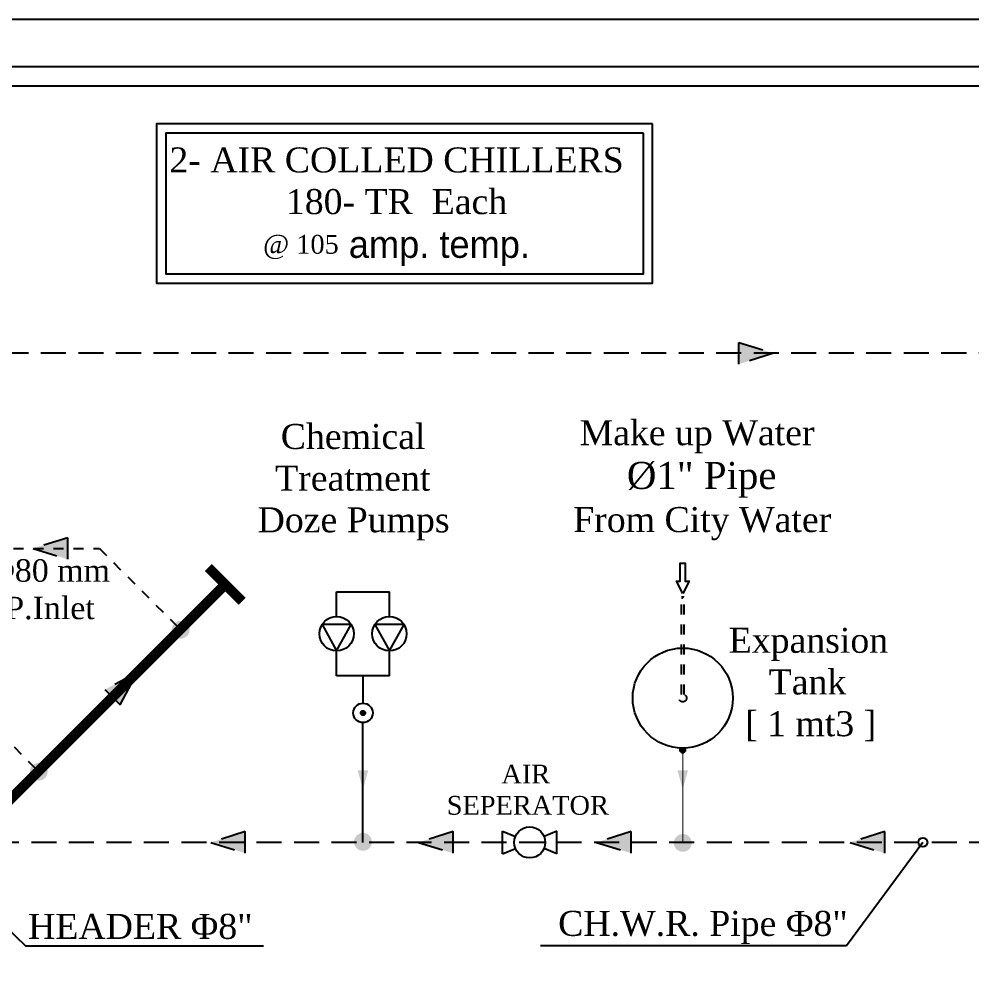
# Model space of a CAD drawing. Extents: x -641 to 2784, y 147 to 852.
# Drawn here: x -613.33 to -603.81, y 175.51 to 184.97 of the extents above; entities that cross this region are included whole.
import ezdxf

# ---------------------------------------------------------------- set-up
doc = ezdxf.new("R2010")
doc.units = 0
doc.header["$MEASUREMENT"] = 0
doc.linetypes.add('DASHED2', pattern=[0.375, 0.25, -0.125])
doc.linetypes.add('HIDDEN', pattern=[0.375, 0.25, -0.125])
for name, color, linetype in [('12- EQUIPMENT PIPING', 12, 'Continuous'), ('16-AC-CH.WT PIPING (R)', 3, 'HIDDEN'), ('CH.W.PIPING TEXT', 4, 'Continuous'), ('fram', 252, 'Continuous'), ('LOGO', 1, 'Continuous'), ('pump', 42, 'Continuous'), ('Text', 42, 'Continuous'), ('WALL', 4, 'Continuous')]:
    doc.layers.add(name, color=color, linetype=linetype)
doc.layers.add('AC-TEXT', color=15, linetype='Continuous', lineweight=30)
doc.styles.add('AC', font='romans.shx', dxfattribs={"height": 0.2})
doc.styles.add('ARABY', font='sosa.shx')
doc.styles.add('ROMANT', font='romanc.shx')
doc.styles.get("Standard").update_dxf_attribs({"font": 'TIMES.TTF'})
doc.dimstyles.new('IHAB', dxfattribs={"dimscale": 0, "dimtxt": 0.15, "dimasz": 0.09, "dimexe": 0.18, "dimexo": 0.0625, "dimgap": 0, "dimtad": 0, "dimtih": 1, "dimtoh": 1, "dimzin": 0, "dimdsep": 46, "dimtxsty": 'ARABY', "dimcen": 0.03, "dimse1": 1, "dimse2": 1, "dimclrd": 36, "dimclrt": 42, "dimadec": 0, "dimazin": 0, "dimtfac": 1, "dimtmove": 1, "dimatfit": 3, "dimldrblk": 'ORIGIN', "dimfxl": 1, "dimtolj": 1, "dimtzin": 0, "dimarcsym": 0})

# ---------------------------------------------------------------- blocks, each defined once
blk = doc.blocks.new('_Origin')
at = {"color": 0, "linetype": 'ByBlock', "lineweight": -2}
blk.add_line((0, 0), (-1, 0), dxfattribs=at)
blk.add_circle((0, 0), 0.5, dxfattribs=at)

msp = doc.modelspace()

# ---------------------------------------------------------------- hatches: boundary and pattern name
at = {"layer": '12- EQUIPMENT PIPING'}
h = msp.add_hatch(dxfattribs=at)
h.set_pattern_fill('ANSI31', color=155, scale=0.003125, angle=90.00000000023164, style=0)
h.set_pattern_definition([(224.9999999997685, (-585.7394090937837, 138.5785928964027), (-0.0002762135863999, 0.0002762135864021), [])])
h.paths.add_polyline_path([(-609.8930602287096, 178.0126435785199, -1), (-609.8930602287096, 178.0574923661182, -1)])
at = {"layer": '16-AC-CH.WT PIPING (R)'}
for points in [[(-606.1352662814015, 181.5224237251356), (-606.1352662814015, 181.7384237250341), (-605.7896662817502, 181.6304237252595)], [(-612.8447241943056, 179.5711525152909), (-612.8447241943056, 179.7871525153058), (-613.1903241939569, 179.6791525151819)], [(-612.4739747866859, 178.2682274868334), (-612.321239721832, 178.1154924222123), (-612.153231150807, 178.4362360576255)], [(-611.0692338331016, 176.6326349614531), (-611.0692338331016, 176.848634961468), (-611.414833832753, 176.7406349613441)], [(-608.9927998095632, 176.6326349614531), (-608.9927998095632, 176.848634961468), (-609.3383998092145, 176.7406349613441)], [(-607.2119691037199, 176.6326349614531), (-607.2119691037199, 176.848634961468), (-607.5575691033712, 176.7406349613441)], [(-604.6781812732854, 176.6326349614531), (-604.6781812732854, 176.848634961468), (-605.0237812729367, 176.7406349613441)]]:
    msp.add_hatch(color=6, dxfattribs=at).paths.add_polyline_path(points)
at = {"layer": 'LOGO', "linetype": 'Continuous'}
h = msp.add_hatch(color=2, dxfattribs=at)
edge = h.paths.add_edge_path()
edge.add_line((-611.6520720395677, 178.9298048528615), (-611.7782675369128, 178.8036093555164))
edge.add_ellipse((-611.7151697882402, 178.8667071044218), major_axis=(-5.276800000000001e-12, -0.089233691951873), ratio=0.9999999999969109, start_angle=134.9999999999115, end_angle=314.9999999999115, ccw=False)
edge = h.paths.add_edge_path()
edge.add_line((-611.7151697882402, 178.8667071044218), (-611.6520720395677, 178.9298048528615))
edge.add_ellipse((-611.7151697882402, 178.8667071044218), major_axis=(-5.276800000000001e-12, -0.0892336919516344), ratio=0.9999999999969956, start_angle=45.00000000008612, end_angle=134.9999999999139, ccw=False)
edge.add_line((-611.6520720392184, 178.8036093552835), (-611.715169787891, 178.8667071039561))
edge = h.paths.add_edge_path()
edge.add_line((-611.7782675369128, 178.8036093555164), (-611.7151697884731, 178.8667071040725))
edge.add_line((-611.7151697882402, 178.8667071044218), (-611.6520720395677, 178.8036093557492))
edge.add_ellipse((-611.7151697882402, 178.8667071044218), major_axis=(0.089233691951795, -5.2767e-12), ratio=0.9999999999995381, start_angle=224.9999999999128, end_angle=314.99999999998676, ccw=False)
h = msp.add_hatch(color=2, dxfattribs=at)
edge = h.paths.add_edge_path()
edge.add_line((-613.0708675306073, 177.511009361822), (-613.1970630279525, 177.3848138644768))
edge.add_ellipse((-613.1339652792799, 177.4479116133822), major_axis=(-5.276800000000001e-12, -0.089233691951873), ratio=0.9999999999969109, start_angle=134.9999999999115, end_angle=314.9999999999115, ccw=False)
edge = h.paths.add_edge_path()
edge.add_line((-613.1339652792799, 177.4479116133822), (-613.0708675306073, 177.511009361822))
edge.add_ellipse((-613.1339652792799, 177.4479116133822), major_axis=(-5.276800000000001e-12, -0.0892336919516344), ratio=0.9999999999969956, start_angle=45.00000000008612, end_angle=134.9999999999139, ccw=False)
edge.add_line((-613.070867530258, 177.384813864244), (-613.1339652789306, 177.4479116129166))
edge = h.paths.add_edge_path()
edge.add_line((-613.1970630279525, 177.3848138644768), (-613.1339652795127, 177.447911613033))
edge.add_line((-613.1339652792799, 177.4479116133822), (-613.0708675306073, 177.3848138647097))
edge.add_ellipse((-613.1339652792799, 177.4479116133822), major_axis=(0.089233691951795, -5.2767e-12), ratio=0.9999999999995381, start_angle=224.9999999999128, end_angle=314.99999999998676, ccw=False)
h = msp.add_hatch(color=2, dxfattribs=at)
edge = h.paths.add_edge_path()
edge.add_line((-609.9825742943599, 176.7460021251457), (-609.8041069104024, 176.7460021251457))
edge.add_ellipse((-609.8933406024394, 176.7460021251457), major_axis=(0.0630977486895641, 0.0630977486893976), ratio=0.9999999999969109, start_angle=134.9999999999115, end_angle=314.9999999999115, ccw=False)
edge = h.paths.add_edge_path()
edge.add_line((-609.8933406024394, 176.7460021251457), (-609.9825742943599, 176.7460021251457))
edge.add_ellipse((-609.8933406024394, 176.7460021251457), major_axis=(0.0630977486893954, 0.0630977486892288), ratio=0.9999999999969956, start_angle=45.00000000008612, end_angle=134.9999999999139, ccw=False)
edge.add_line((-609.8933406024394, 176.8352358175319), (-609.8933406024394, 176.7460021256114))
edge = h.paths.add_edge_path()
edge.add_line((-609.8041069104024, 176.7460021251457), (-609.8933406022065, 176.7460021251457))
edge.add_line((-609.8933406024394, 176.7460021251457), (-609.8933406024394, 176.8352358170662))
edge.add_ellipse((-609.8933406024394, 176.7460021251457), major_axis=(-0.0630977486893424, 0.063097748689509), ratio=0.9999999999995381, start_angle=224.9999999999128, end_angle=314.99999999998676, ccw=False)
h = msp.add_hatch(color=2, dxfattribs=at)
edge = h.paths.add_edge_path()
edge.add_line((-606.7855913774763, 176.7359071685344), (-606.6071239937517, 176.7359071685344))
edge.add_ellipse((-606.6963576857886, 176.7359071685344), major_axis=(0.0630977486895641, -0.0630977486893976), ratio=0.9999999999969109, start_angle=45.0000000000885, end_angle=225.0000000000885)
edge = h.paths.add_edge_path()
edge.add_line((-606.6963576857886, 176.7359071685344), (-606.7855913774763, 176.7359071685344))
edge.add_ellipse((-606.6963576857886, 176.7359071685344), major_axis=(0.0630977486893954, -0.0630977486892288), ratio=0.9999999999969956, start_angle=225.0000000000861, end_angle=314.9999999999139)
edge.add_line((-606.6963576857886, 176.6466734764975), (-606.6963576857886, 176.7359071683016))
edge = h.paths.add_edge_path()
edge.add_line((-606.6071239937517, 176.7359071685344), (-606.6963576856722, 176.7359071685344))
edge.add_line((-606.6963576857886, 176.7359071685344), (-606.6963576857886, 176.6466734768467))
edge.add_ellipse((-606.6963576857886, 176.7359071685344), major_axis=(-0.0630977486893424, -0.063097748689509), ratio=0.9999999999995381, start_angle=45.00000000001323, end_angle=135.0000000000872)
at = {"layer": 'pump'}
msp.add_hatch(color=155, dxfattribs=at).paths.add_polyline_path([(-606.7090851513856, 179.1885895385051, 0.995209880269278), (-606.6965851513157, 179.1885895385051, 0.995209880269278)])

# ---------------------------------------------------------------- linework, layer by layer
at = {"color": 221, "ltscale": 0.5}
for points in [[(-606.9980438705068, 183.923747069773), (-611.9556540455203, 183.923747069773), (-611.9556540455203, 182.3324873827982), (-606.9980438705068, 182.3324873827982)], [(-607.090446052677, 183.8313448874864), (-611.8632518632337, 183.8313448874864), (-611.8632518632337, 182.4248895650848), (-607.090446052677, 182.4248895650848)]]:
    msp.add_lwpolyline(points, close=True, dxfattribs=at)
at = {"layer": '12- EQUIPMENT PIPING', "color": 155}
for p, q in [((-610.1566053458178, 178.9986099920346, 3.572743483e-07), (-610.1566053458178, 179.2455191044713, 3.572743477e-07)), ((-610.1566053458178, 179.2455191044713, 3.572743477e-07), (-609.6288830623184, 179.2455191044713, 3.572743742e-07)), ((-609.6288830623184, 178.9986099920346, 3.572743483e-07), (-609.6288830623184, 179.2455191044713, 3.572743477e-07)), ((-610.0107519176477, 178.9178840789821, 3.572743585e-07), (-610.3023873933512, 178.9179978886962, 3.572743343e-07)), ((-610.3023873933512, 178.9179978886962, 3.572743343e-07), (-610.1566053458178, 178.6543599917198, 3.572743491e-07)), ((-610.1566053458178, 178.6543599917198, 3.572743491e-07), (-610.0107519176477, 178.9178840789821, 3.572743585e-07)), ((-609.4830296340319, 178.9178840789821, 3.572743585e-07), (-609.7746651097355, 178.9179978886962, 3.572743343e-07)), ((-609.7746651097355, 178.9179978886962, 3.572743343e-07), (-609.6288830623184, 178.6543599917198, 3.572743491e-07)), ((-609.6288830623184, 178.6543599917198, 3.572743491e-07), (-609.4830296340319, 178.9178840789821, 3.572743585e-07)), ((-610.1569213706921, 178.4074508796323, 3.572743496e-07), (-610.1566053458178, 178.6543599917198, 3.572743491e-07)), ((-609.6291990869599, 178.4074508796323, 3.572743496e-07), (-609.6288830623184, 178.6543599917198, 3.572743491e-07)), ((-609.6291990869599, 178.4074508796323, 3.572743764e-07), (-610.1569213706921, 178.4074508796323, 3.572743413e-07))]:
    msp.add_line(p, q, dxfattribs=at)
for centre, radius in [((-610.1566053458178, 178.8264849918772, 3.572743507e-07), 0.172125), ((-609.6288830623184, 178.8264849918772, 3.572743507e-07), 0.172125), ((-609.8930602287096, 178.0350679724355, 3.572743603e-07), 0.0970288688859977), ((-609.8930602287096, 178.0350679724355, 3.572743603e-07), 0.0224243938082935)]:
    msp.add_circle(centre, radius, dxfattribs=at)
at = {"layer": '16-AC-CH.WT PIPING (R)', "color": 6}
for p, q in [((-606.1352662814015, 181.5224237251356), (-606.1352662814015, 181.7384237250341)), ((-606.1352662814015, 181.7384237250341), (-605.7896662817502, 181.6304237252595)), ((-605.7896662817502, 181.6304237252595), (-606.1352662814015, 181.5224237251356)), ((-612.8447241943056, 179.7871525153058), (-613.1903241939569, 179.6791525151819)), ((-612.8447241943056, 179.5711525152909), (-612.8447241943056, 179.7871525153058)), ((-613.1903241939569, 179.6791525151819), (-612.8447241943056, 179.5711525152909)), ((-612.153231150807, 178.4362360576255), (-612.4739747866859, 178.2682274868334)), ((-612.321239721832, 178.1154924222123), (-612.153231150807, 178.4362360576255)), ((-612.4739747866859, 178.2682274868334), (-612.321239721832, 178.1154924222123)), ((-611.0692338331016, 176.848634961468), (-611.414833832753, 176.7406349613441)), ((-611.0692338331016, 176.6326349614531), (-611.0692338331016, 176.848634961468)), ((-608.9927998095632, 176.848634961468), (-609.3383998092145, 176.7406349613441)), ((-608.9927998095632, 176.6326349614531), (-608.9927998095632, 176.848634961468)), ((-607.2119691037199, 176.848634961468), (-607.5575691033712, 176.7406349613441)), ((-607.2119691037199, 176.6326349614531), (-607.2119691037199, 176.848634961468)), ((-604.6781812732854, 176.848634961468), (-605.0237812729367, 176.7406349613441)), ((-604.6781812732854, 176.6326349614531), (-604.6781812732854, 176.848634961468)), ((-611.414833832753, 176.7406349613441), (-611.0692338331016, 176.6326349614531)), ((-609.3383998092145, 176.7406349613441), (-608.9927998095632, 176.6326349614531)), ((-607.5575691033712, 176.7406349613441), (-607.2119691037199, 176.6326349614531)), ((-605.0237812729367, 176.7406349613441), (-604.6781812732854, 176.6326349614531))]:
    msp.add_line(p, q, dxfattribs=at)
at = {"layer": '16-AC-CH.WT PIPING (R)', "color": 105}
msp.add_line((-597.1119177392334, 181.6304237252595), (-617.8204315503708, 181.6304237252595), dxfattribs=at)
at = {"layer": '16-AC-CH.WT PIPING (R)', "color": 105, "linetype": 'DASHED2', "ltscale": 0.1}
for p, q in [((-613.7858117939411, 179.6791525151819), (-612.5278375421369, 179.6791525151819)), ((-612.5278375421369, 179.6791525151819), (-611.7190761176355, 178.8703910907969)), ((-613.9466330331766, 178.2603570241424), (-613.1378716086751, 177.4515955997574))]:
    msp.add_line(p, q, dxfattribs=at)
at = {"layer": '16-AC-CH.WT PIPING (R)', "color": 155, "linetype": 'ByBlock', "ltscale": 0.5}
for p, q in [((-609.8930602287096, 178.4074508796323, 3.572743588e-07), (-609.8930602287096, 178.1320968412904, 3.572743586e-07)), ((-609.8935683190743, 176.740634961577, 3.572743626e-07), (-609.8930983144478, 177.9380391110311, 3.572743593e-07))]:
    msp.add_line(p, q, dxfattribs=at)
at = {"layer": '16-AC-CH.WT PIPING (R)', "color": 105, "linetype": 'DASHED2'}
msp.add_line((-603.2072123403834, 176.7406349613441), (-613.8488322470882, 176.7406349613441), dxfattribs=at)
at = {"layer": '16-AC-CH.WT PIPING (R)', "color": 105, "linetype": 'DASHED2', "const_width": 0.1}
for points in [[(-611.4391751643916, 179.4897032990131), (-611.0997639094194, 179.1502920440409)], [(-611.2694695369055, 179.319997671527), (-614.94034494786, 175.6491222605725)]]:
    msp.add_lwpolyline(points, dxfattribs=at)
at = {"layer": '16-AC-CH.WT PIPING (R)', "color": 155, "linetype": 'ByBlock', "ltscale": 0.5, "const_width": 0.01, "elevation": 3.567134027e-07}
msp.add_lwpolyline([(-606.6965851513157, 177.6356717816664), (-606.6965851513157, 176.740634961577)], dxfattribs=at)
at = {"layer": '16-AC-CH.WT PIPING (R)', "color": 2, "linetype": 'DASHED2', "ltscale": 0.5}
for points in [[(-609.8402245653947, 177.4616523488069, 3.578352648e-07), (-609.9468912321995, 177.4616523488069, 3.578352648e-07), (-609.8935578987389, 177.2742358582903, 3.578352648e-07)], [(-606.6435667878902, 177.4612561670941, 3.57274362e-07), (-606.750233454695, 177.4612561670941, 3.57274362e-07), (-606.6969001212344, 177.2738396763446, 3.57274362e-07)]]:
    msp.add_solid(points, dxfattribs=at)
at = {"layer": 'fram'}
msp.add_line((-576.8425301833877, 184.4949609476143), (-640.888726348468, 184.4949609476143), dxfattribs=at)
for points in [[(-641.3656282659176, 184.9718628650862), (-576.3656282659176, 184.9718628650862), (-576.3656282659176, 146.9718628650862), (-641.3656282659174, 146.9718628650862)], [(-584.4192323727877, 184.4949609476143), (-640.888726348468, 184.4949609476143), (-640.888726348468, 147.4487647825131), (-584.4192323727877, 147.4487647825131)]]:
    msp.add_lwpolyline(points, close=True, dxfattribs=at)
at = {"layer": 'LOGO', "color": 155, "linetype": 'HIDDEN', "ltscale": 0.3}
for p, q in [((-606.7090851513856, 178.2193730734865, 3.572741884e-07), (-606.7090851513856, 179.1885295179084, 3.572741092e-07)), ((-606.6840851512459, 178.2193730734865, 3.572741885e-07), (-606.6840851512459, 179.1885295179084, 3.572741094e-07))]:
    msp.add_line(p, q, dxfattribs=at)
at = {"layer": 'LOGO', "color": 155, "linetype": 'HIDDEN', "ltscale": 0.1}
msp.add_line((-606.7214982759394, 177.6696407695411, 3.572742332e-07), (-606.7214982759394, 177.6826146403903, 3.572742322e-07), dxfattribs=at)
at = {"layer": 'LOGO', "color": 155}
msp.add_line((-606.6716720264592, 177.6696407695411, 3.572742335e-07), (-606.6716720264592, 177.6826146403903, 3.572742324e-07), dxfattribs=at)
at = {"layer": 'LOGO', "color": 155, "ltscale": 0.3}
for p, q in [((-608.4968093642453, 176.628134961414), (-608.4968093642453, 176.8531349612743)), ((-608.4968093642453, 176.8531349612743), (-608.3697941236385, 176.8002649682451)), ((-607.9562677926804, 176.8531349612743), (-608.0832830332872, 176.8002649682451)), ((-607.9562677926804, 176.628134961414), (-607.9562677926804, 176.8531349612743)), ((-608.4968093642453, 176.628134961414), (-608.3697941236385, 176.6810049543267)), ((-607.9562677926804, 176.628134961414), (-608.0832830332872, 176.6810049543267))]:
    msp.add_line(p, q, dxfattribs=at)
at = {"layer": 'LOGO', "color": 2, "ltscale": 0.3, "elevation": 3.572743625e-07}
msp.add_lwpolyline([(-606.6959410760971, 179.2284948449226), (-606.7586520781695, 179.3539168490673), (-606.7210254771123, 179.3539168490673), (-606.7210254771123, 179.5307209098822), (-606.6708566753148, 179.5307209098822), (-606.6708566753148, 179.3539168490673), (-606.6332300741412, 179.3539168490673)], close=True, dxfattribs=at)
at = {"layer": 'LOGO', "color": 155, "linetype": 'HIDDEN', "ltscale": 0.1, "elevation": 3.572743625e-07}
msp.add_lwpolyline([(-606.6716720264592, 177.6483114156284), (-606.7214982759394, 177.6483114156284), (-606.7214982759394, 177.6696407695411), (-606.6716720264592, 177.6696407695411)], close=True, dxfattribs=at)
at = {"layer": 'LOGO', "color": 155, "linetype": 'Continuous', "elevation": 3.572743625e-07}
msp.add_lwpolyline([(-606.6874898699532, 177.6356717816664), (-606.7056804327947, 177.6356717816664), (-606.7056804327947, 177.6483114156284), (-606.6874898699532, 177.6483114156284)], close=True, dxfattribs=at)
at = {"layer": 'LOGO', "color": 155, "ltscale": 0.3}
for centre, radius in [((-606.6965851513157, 178.1835089451045, 3.572741914e-07), 0.5), ((-608.2265385784629, 176.740634961577), 0.1551705157646214)]:
    msp.add_circle(centre, radius, dxfattribs=at)
at = {"layer": 'LOGO', "color": 155, "linetype": 'HIDDEN', "ltscale": 0.3}
msp.add_circle((-606.6965851513157, 178.1835089451045, 3.572741914e-07), 0.0379800698815693, dxfattribs=at)
msp.add_circle((-606.6965851513157, 178.1835089451045, 3.572741914e-07), 0.0379800698815693, dxfattribs=at)
at = {"layer": 'LOGO', "color": 155}
for centre, start, end in [((-606.7028351514089, 179.1885595283814, 3.572741093e-07), 0.2751120188915359, 180.2751120188915), ((-606.7028351514089, 179.1886195487453, 3.572741093e-07), 179.7248879811084, 359.7248879811053), ((-606.690335151339, 179.1885595283814, 3.572741093e-07), 359.7248879811053, 179.7248879811084)]:
    msp.add_arc(centre, 0.0062500720489289, start, end, dxfattribs=at)
at = {"layer": 'WALL', "color": 252, "linetype": 'Continuous'}
msp.add_lwpolyline([(-584.6112323741415, 184.302961000801, 0.0192, 0.0192, 0), (-640.696726348468, 184.3029609478437, 0.0192, 0.0192, 0), (-640.696726348468, 147.6407647827426, 0.0192, 0.0192, 0), (-584.6112326310329, 147.6407648356998, 0.0192, 0.0192, 0)], format="xyseb", close=True, dxfattribs=at)
at = {"layer": 'WALL', "linetype": 'Continuous'}
msp.add_lwpolyline([(-584.6112323741415, 184.302961000801, 0.0192, 0.0192, 0), (-640.696726348468, 184.3029609478437, 0.0192, 0.0192, 0), (-640.696726348468, 147.6407647827425, 0.0192, 0.0192, 0), (-584.6112326310326, 147.6407648356998, 0.0192, 0.0192, 0)], format="xyseb", close=True, dxfattribs=at)

# ---------------------------------------------------------------- texts
at = {"color": 1, "ltscale": 0.5, "insert": (-609.5575416775653, 183.6886285197574), "char_height": 0.2500000000005, "width": 6.877941205492071, "attachment_point": 2}
msp.add_mtext('{\\C7;2- \\A1;AIR COLLED CHILLERS\\A0;  \\P180- TR  Each\\P\\A1;\\H0.75x;@ 105\\A0;\\fAndalus|b0|i0|c178|p10;\\H1.444x; \\fAndalus|b0|i0|c0|p10;amp\\fAndalus|b0|i0|c178|p10;. \\fAndalus|b0|i0|c0|p10;temp\\fAndalus|b0|i0|c178|p10;.}', dxfattribs=at)
at = {"layer": 'AC-TEXT', "color": 7, "linetype": 'Continuous', "attachment_point": 7, "style": 'AC'}
for s, insert, char_height, width in [('\\pi1.5714;{\\fTimes New Roman|b0|i0|c0|p18;Make up Water\\H1.083x;\\P\\pi1.9418,t5.4418; Ø1" Pipe\\P\\pi1.4052,tz; \\A1;\\H0.9234x;From City Water \\P\\pi2.6712; }', (-609.2991197964539, 179.3443250251192), 0.25, 5.434745268159946), ('\\pi1.2634;{\\fTimes New Roman|b0|i0|c0|p18;Expansion \\P\\pi1.6633;Tank\\P\\pi1.4274;[ 1 mt3 ]}', (-607.500828384595, 177.7515758136579), 0.25, 4.076058951119959), ('\\pi1.7995;{\\fTimes New Roman|b0|i0|c0|p18;AIR \\P\\pi1.2532;SEPERATOR}', (-610.3088840086073, 177.0147928746885), 0.1875, 4.076058951119959)]:
    msp.add_mtext(s, dxfattribs=dict(at, insert=insert, char_height=char_height, width=width))
at = {"layer": 'AC-TEXT', "color": 7, "linetype": 'ByBlock', "insert": (-612.7353399713493, 178.8911843813735), "char_height": 0.25, "width": 5.434745268159946, "attachment_point": 7, "style": 'AC'}
msp.add_mtext('\\pi2.0205;{\\fTimes New Roman|b0|i0|c0|p18;Chemical \\P\\pi1.9643;Treatment\\P\\pi1.7888;Doze Pumps\\H1.083x;\\P\\pi2.7174;\\P\\pi2.6712;\\A1;\\H0.9234x; }', dxfattribs=at)
at = {"layer": 'CH.W.PIPING TEXT', "char_height": 0.25, "width": 5.784485296199134, "attachment_point": 2, "style": 'AC'}
for s, insert in [('{\\fTimes New Roman|b0|i0|c0|p18;\\C7;HEADER \\fTimes New Roman|b0|i0|c178|p18;Φ\\fTimes New Roman|b0|i0|c0|p18;8"}', (-612.1185086958428, 176.0261610162509)), ('{\\fTimes New Roman|b0|i0|c0|p18;\\C7;CH.W.R. Pipe \\fTimes New Roman|b0|i0|c178|p18;Φ\\fTimes New Roman|b0|i0|c0|p18;8"}', (-606.4947069720583, 176.0560341446727))]:
    msp.add_mtext(s, dxfattribs=dict(at, insert=insert))
at = {"layer": 'Text', "color": 7, "linetype": 'ByBlock', "insert": (-613.021267870522, 179.5713726892496), "char_height": 0.2245487535186428, "width": 3.985083033387581, "attachment_point": 2, "style": 'ROMANT'}
msp.add_mtext('{\\fTimes New Roman|b0|i0|c178|p18;\\C1;Φ\\fTimes New Roman|b0|i0|c0|p18;80 mm\\PP.Inlet }', dxfattribs=at)

# ---------------------------------------------------------------- leaders
at = {"layer": '16-AC-CH.WT PIPING (R)', "color": 105, "linetype": 'Continuous'}
for points in [[(-604.2967450717094, 176.7406349613441), (-605.0587869115484, 175.7058626607867), (-608.119508818836, 175.7058626607867)], [(-614.0916965988345, 176.497770609598), (-613.2666847066573, 175.7058626607867), (-610.8866368911556, 175.7058626607867)]]:
    msp.add_leader(points, dimstyle='IHAB', override={"dimscale": 1}, dxfattribs=at)

doc.saveas('drawing.dxf')
